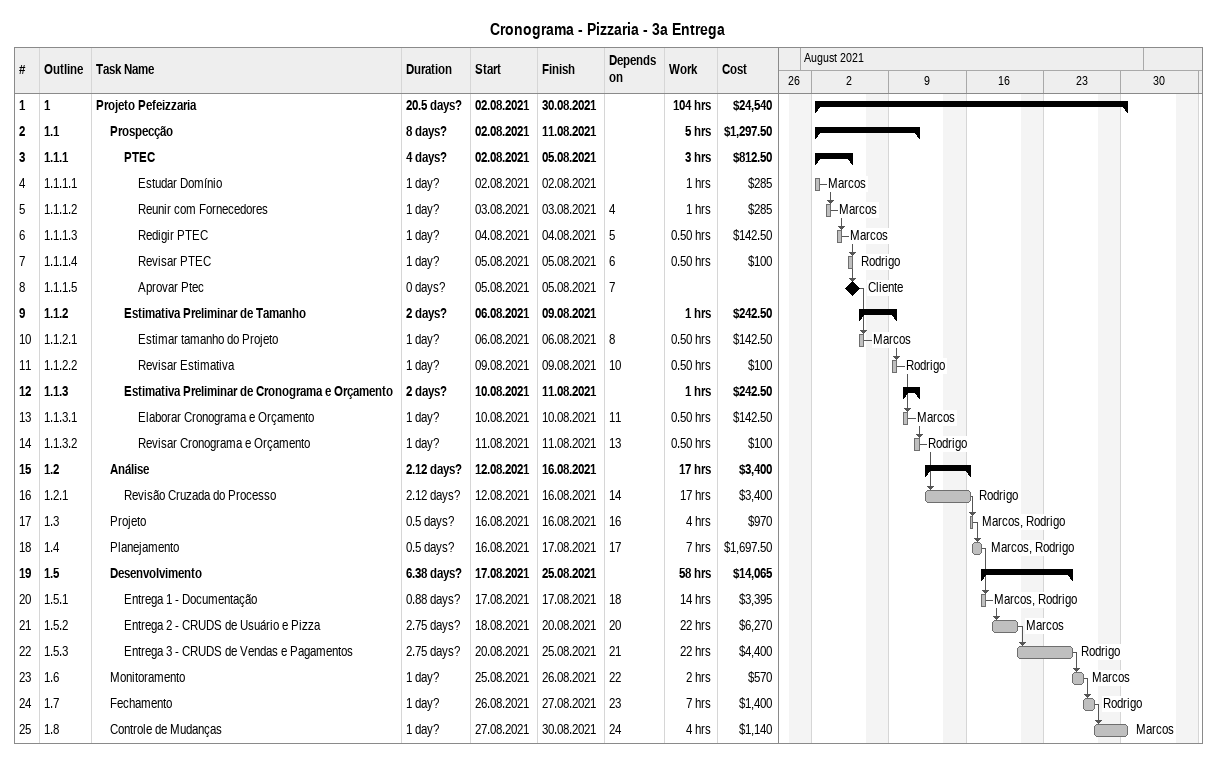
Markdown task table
Cronograma - Pizzaria - 3a Entrega

| ID | WBS | Task | Duration | Start | Finish | Predecessors | Resources | Work (h) | Cost ($) |
|---|---|---|---|---|---|---|---|---|---|
| 1 | 1 | **Projeto Pefeizzaria** | 20.5d? | 2021-08-02 | 2021-08-30 |  |  | 104 | 24540 |
| 2 | 1.1 | **Prospecção** | 8d? | 2021-08-02 | 2021-08-11 |  |  | 5 | 1297.50 |
| 3 | 1.1.1 | **PTEC** | 4d? | 2021-08-02 | 2021-08-05 |  |  | 3 | 812.50 |
| 4 | 1.1.1.1 | Estudar Domínio | 1d? | 2021-08-02 | 2021-08-02 |  | Marcos | 1 | 285 |
| 5 | 1.1.1.2 | Reunir com Fornecedores | 1d? | 2021-08-03 | 2021-08-03 | 4 | Marcos | 1 | 285 |
| 6 | 1.1.1.3 | Redigir PTEC | 1d? | 2021-08-04 | 2021-08-04 | 5 | Marcos | 0.50 | 142.50 |
| 7 | 1.1.1.4 | Revisar PTEC | 1d? | 2021-08-05 | 2021-08-05 | 6 | Rodrigo | 0.50 | 100 |
| 8 | 1.1.1.5 | Aprovar Ptec | 0d? | 2021-08-05 | 2021-08-05 | 7 | Cliente |  |  |
| 9 | 1.1.2 | **Estimativa Preliminar de Tamanho** | 2d? | 2021-08-06 | 2021-08-09 |  |  | 1 | 242.50 |
| 10 | 1.1.2.1 | Estimar tamanho do Projeto | 1d? | 2021-08-06 | 2021-08-06 | 8 | Marcos | 0.50 | 142.50 |
| 11 | 1.1.2.2 | Revisar Estimativa | 1d? | 2021-08-09 | 2021-08-09 | 10 | Rodrigo | 0.50 | 100 |
| 12 | 1.1.3 | **Estimativa Preliminar de Cronograma e Orçamento** | 2d? | 2021-08-10 | 2021-08-11 |  |  | 1 | 242.50 |
| 13 | 1.1.3.1 | Elaborar Cronograma e Orçamento | 1d? | 2021-08-10 | 2021-08-10 | 11 | Marcos | 0.50 | 142.50 |
| 14 | 1.1.3.2 | Revisar Cronograma e Orçamento | 1d? | 2021-08-11 | 2021-08-11 | 13 | Rodrigo | 0.50 | 100 |
| 15 | 1.2 | **Análise** | 2.12d? | 2021-08-12 | 2021-08-16 |  |  | 17 | 3400 |
| 16 | 1.2.1 | Revisão Cruzada do Processo | 2.12d? | 2021-08-12 | 2021-08-16 | 14 | Rodrigo | 17 | 3400 |
| 17 | 1.3 | Projeto | 0.5d? | 2021-08-16 | 2021-08-16 | 16 | Marcos, Rodrigo | 4 | 970 |
| 18 | 1.4 | Planejamento | 0.5d? | 2021-08-16 | 2021-08-17 | 17 | Marcos, Rodrigo | 7 | 1697.50 |
| 19 | 1.5 | **Desenvolvimento** | 6.38d? | 2021-08-17 | 2021-08-25 |  |  | 58 | 14065 |
| 20 | 1.5.1 | Entrega 1 - Documentação | 0.88d? | 2021-08-17 | 2021-08-17 | 18 | Marcos, Rodrigo | 14 | 3395 |
| 21 | 1.5.2 | Entrega 2 - CRUDS de Usuário e Pizza | 2.75d? | 2021-08-18 | 2021-08-20 | 20 | Marcos | 22 | 6270 |
| 22 | 1.5.3 | Entrega 3 - CRUDS de Vendas e Pagamentos | 2.75d? | 2021-08-20 | 2021-08-25 | 21 | Rodrigo | 22 | 4400 |
| 23 | 1.6 | Monitoramento | 1d? | 2021-08-25 | 2021-08-26 | 22 | Marcos | 2 | 570 |
| 24 | 1.7 | Fechamento | 1d? | 2021-08-26 | 2021-08-27 | 23 | Rodrigo | 7 | 1400 |
| 25 | 1.8 | Controle de Mudanças | 1d? | 2021-08-27 | 2021-08-30 | 24 | Marcos | 4 | 1140 |
